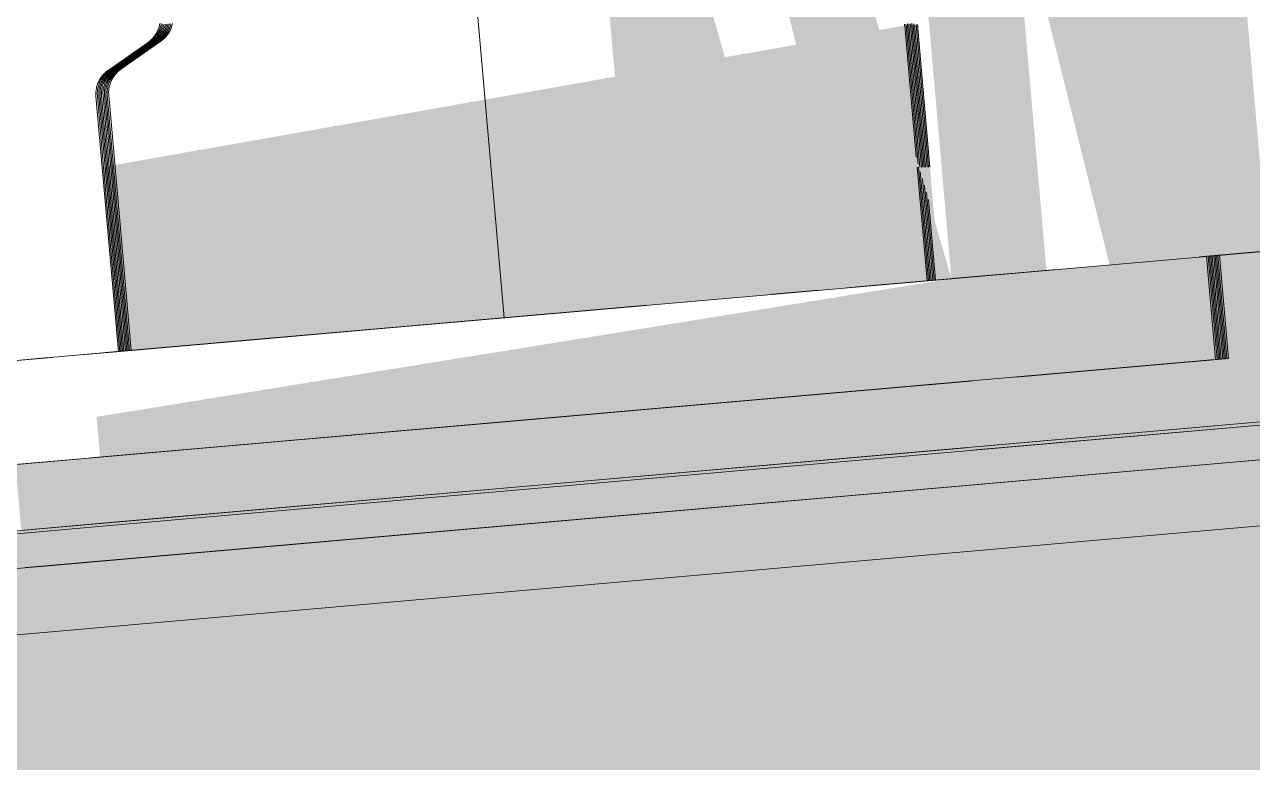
# Model space of a CAD drawing. Header units: millimetres. Extents: x 632 to 546626, y -3890 to 22200.
# Drawn here: x 370629.1 to 370664.65, y 16901.87 to 16923.23 of the extents above; entities that cross this region are included whole.
import ezdxf

# ---------------------------------------------------------------- set-up
doc = ezdxf.new("R2010")
doc.units = ezdxf.units.MM
doc.layers.add('A-770-ME_FFE_SA', color=91, linetype='Continuous', lineweight=13)

# ---------------------------------------------------------------- blocks, each defined once
blk = doc.blocks.new('Static Line_Sayfa_Metal Deck_Pan Mount - Up to 15 _ pitch - Max 2 Users-1845874-S6_501-SECTION A6')
at = {"layer": 'A-770-ME_FFE_SA', "lineweight": 5, "transparency": 33554432}
h = blk.add_hatch(color=256, dxfattribs=at)
h.paths.add_polyline_path([(4548613.489, 16915.877), (4548616.24, 16916.118), (4548615.225, 16927.715), (4548612.474, 16927.474), (4548613.207, 16919.104)])
h.paths.add_polyline_path([(4548618.068, 16916.278), (4548622.646, 16916.679), (4548621.632, 16928.276), (4548615.225, 16927.715), (4548617.365, 16919.104)])
h = blk.add_hatch(color=256, dxfattribs=at)
h.paths.add_polyline_path([(4548613.489, 16915.877), (4548616.24, 16916.118), (4548615.226, 16927.715), (4548612.475, 16927.475), (4548613.207, 16919.104)])
h.paths.add_polyline_path([(4548618.068, 16916.278), (4548622.647, 16916.679), (4548621.632, 16928.276), (4548615.226, 16927.715), (4548617.366, 16919.104)])
h = blk.add_hatch(color=256, dxfattribs=at)
h.paths.add_polyline_path([(4548604.332, 16915.076), (4548608.911, 16915.477), (4548605.607, 16926.874), (4548603.317, 16926.673), (4548603.98, 16919.104)])
h.paths.add_polyline_path([(4548610.738, 16915.637), (4548613.489, 16915.877), (4548610.185, 16927.274), (4548608.053, 16926.442), (4548609.877, 16919.104)])
h = blk.add_hatch(color=256, dxfattribs=at)
h.paths.add_polyline_path([(4548604.332, 16915.076), (4548608.91, 16915.477), (4548605.606, 16926.874), (4548603.317, 16926.673), (4548603.979, 16919.104)])
h.paths.add_polyline_path([(4548610.738, 16915.637), (4548613.489, 16915.877), (4548610.185, 16927.274), (4548608.053, 16926.44), (4548609.876, 16919.104)])
for points in [[(4548589.373, 16913.768), (4548612.783, 16915.816), (4548612.137, 16923.205), (4548588.906, 16919.104)], [(4548589.414, 16913.771), (4548612.824, 16915.819), (4548612.178, 16923.209), (4548588.947, 16919.104)], [(4548589.455, 16913.775), (4548612.865, 16915.823), (4548612.219, 16923.213), (4548588.988, 16919.104)], [(4548589.496, 16913.778), (4548612.906, 16915.826), (4548612.26, 16923.216), (4548589.03, 16919.104)], [(4548589.536, 16913.782), (4548612.947, 16915.83), (4548612.301, 16923.22), (4548589.071, 16919.104)], [(4548589.577, 16913.785), (4548612.988, 16915.834), (4548612.342, 16923.223), (4548589.112, 16919.104)], [(4548589.618, 16913.789), (4548613.029, 16915.837), (4548612.383, 16923.227), (4548589.153, 16919.104)], [(4548589.659, 16913.793), (4548613.07, 16915.841), (4548612.424, 16923.231), (4548589.195, 16919.104)], [(4548589.7, 16913.796), (4548613.111, 16915.844), (4548612.465, 16923.234), (4548589.236, 16919.104)], [(4548589.741, 16913.8), (4548613.152, 16915.848), (4548612.505, 16923.238), (4548589.277, 16919.104)], [(4548613.925, 16910.896), (4548635.841, 16912.814), (4548635.405, 16917.795), (4548613.489, 16915.877), (4548613.839, 16911.877)], [(4548485.55, 16846.463), (4548530.379, 16850.385), (4548544.175, 16901.871), (4548684.179, 16914.12), (4548706.706, 16865.811), (4548751.534, 16869.733), (4548751.273, 16872.722), (4548708.537, 16868.983), (4548686.01, 16917.291), (4548541.814, 16904.65), (4548528.025, 16853.19), (4548485.289, 16849.451), (4548485.518, 16846.834)], [(4548506.273, 16851.037), (4548705.512, 16868.468), (4548701.285, 16916.782), (4548502.046, 16899.351), (4548504.112, 16875.742)], [(4548506.314, 16851.04), (4548705.553, 16868.471), (4548701.326, 16916.786), (4548502.087, 16899.355), (4548504.153, 16875.742)], [(4548506.355, 16851.044), (4548705.594, 16868.475), (4548701.367, 16916.789), (4548502.128, 16899.358), (4548504.194, 16875.742)], [(4548506.396, 16851.047), (4548705.635, 16868.479), (4548701.408, 16916.793), (4548502.169, 16899.362), (4548504.236, 16875.742)], [(4548506.437, 16851.051), (4548705.676, 16868.482), (4548701.449, 16916.797), (4548502.21, 16899.366), (4548504.277, 16875.742)], [(4548506.478, 16851.055), (4548705.717, 16868.486), (4548701.49, 16916.8), (4548502.251, 16899.369), (4548504.318, 16875.742)], [(4548506.519, 16851.058), (4548705.758, 16868.489), (4548701.531, 16916.804), (4548502.292, 16899.373), (4548504.359, 16875.742)], [(4548506.56, 16851.062), (4548705.799, 16868.493), (4548701.572, 16916.807), (4548502.333, 16899.376), (4548504.401, 16875.742)], [(4548506.601, 16851.065), (4548705.84, 16868.497), (4548701.613, 16916.811), (4548502.374, 16899.38), (4548504.442, 16875.742)], [(4548506.642, 16851.069), (4548705.881, 16868.5), (4548701.654, 16916.815), (4548502.415, 16899.383), (4548504.483, 16875.742)], [(4548589.02, 16908.718), (4548613.839, 16911.877), (4548613.489, 16915.877), (4548588.743, 16911.877)], [(4548506.449, 16849.044), (4548705.688, 16866.476), (4548701.461, 16914.79), (4548502.222, 16897.359), (4548504.113, 16875.742)], [(4548506.49, 16849.048), (4548705.729, 16866.479), (4548701.502, 16914.794), (4548502.263, 16897.362), (4548504.154, 16875.742)], [(4548506.531, 16849.052), (4548705.77, 16866.483), (4548701.543, 16914.797), (4548502.304, 16897.366), (4548504.195, 16875.742)], [(4548506.572, 16849.055), (4548705.811, 16866.486), (4548701.584, 16914.801), (4548502.345, 16897.37), (4548504.237, 16875.742)], [(4548506.613, 16849.059), (4548705.852, 16866.49), (4548701.624, 16914.804), (4548502.386, 16897.373), (4548504.278, 16875.742)], [(4548506.654, 16849.062), (4548705.893, 16866.494), (4548701.665, 16914.808), (4548502.427, 16897.377), (4548504.319, 16875.742)], [(4548506.695, 16849.066), (4548705.934, 16866.497), (4548701.706, 16914.812), (4548502.468, 16897.38), (4548504.361, 16875.742)], [(4548506.736, 16849.07), (4548705.975, 16866.501), (4548701.747, 16914.815), (4548502.509, 16897.384), (4548504.402, 16875.742)], [(4548506.777, 16849.073), (4548706.015, 16866.504), (4548701.788, 16914.819), (4548502.55, 16897.388), (4548504.443, 16875.742)], [(4548506.818, 16849.077), (4548706.056, 16866.508), (4548701.829, 16914.822), (4548502.59, 16897.391), (4548504.485, 16875.742)], [(4548586.658, 16907.507), (4548635.969, 16911.821), (4548635.708, 16914.81), (4548586.396, 16910.496)], [(4548586.699, 16907.511), (4548636.01, 16911.825), (4548635.749, 16914.813), (4548586.437, 16910.499)], [(4548586.74, 16907.514), (4548636.051, 16911.828), (4548635.79, 16914.817), (4548586.478, 16910.503)], [(4548586.781, 16907.518), (4548636.092, 16911.832), (4548635.831, 16914.821), (4548586.519, 16910.506)], [(4548586.822, 16907.521), (4548636.133, 16911.836), (4548635.872, 16914.824), (4548586.56, 16910.51)], [(4548586.863, 16907.525), (4548636.174, 16911.839), (4548635.913, 16914.828), (4548586.601, 16910.514)], [(4548586.903, 16907.529), (4548636.215, 16911.843), (4548635.954, 16914.831), (4548586.642, 16910.517)], [(4548586.944, 16907.532), (4548636.256, 16911.846), (4548635.995, 16914.835), (4548586.683, 16910.521)], [(4548586.985, 16907.536), (4548636.297, 16911.85), (4548636.036, 16914.839), (4548586.724, 16910.524)], [(4548587.026, 16907.539), (4548636.338, 16911.854), (4548636.077, 16914.842), (4548586.765, 16910.528)]]:
    blk.add_hatch(color=256, dxfattribs=at).paths.add_polyline_path(points)
at = {"layer": 'A-770-ME_FFE_SA', "lineweight": 5}
for p, q in [((4548599.524, 16926.341), (4548600.539, 16914.744)), ((4548599.524, 16926.341), (4548600.539, 16914.744)), ((4548612.47, 16919.393), (4548612.137, 16923.205)), ((4548612.529, 16919.189), (4548612.178, 16923.205)), ((4548612.578, 16919.104), (4548612.219, 16923.209)), ((4548612.619, 16919.104), (4548612.26, 16923.213)), ((4548612.296, 16923.259), (4548612.3, 16923.226)), ((4548612.3, 16923.226), (4548612.301, 16923.22)), ((4548612.661, 16919.104), (4548612.301, 16923.216)), ((4548612.702, 16919.104), (4548612.342, 16923.22)), ((4548612.378, 16923.266), (4548612.382, 16923.233)), ((4548612.382, 16923.233), (4548612.383, 16923.227)), ((4548612.743, 16919.104), (4548612.383, 16923.223)), ((4548612.785, 16919.104), (4548612.424, 16923.227)), ((4548612.826, 16919.104), (4548612.465, 16923.231)), ((4548612.867, 16919.104), (4548612.506, 16923.234)), ((4548590.232, 16922.717), (4548589.076, 16921.907)), ((4548590.273, 16922.72), (4548589.117, 16921.91)), ((4548590.314, 16922.724), (4548589.158, 16921.914)), ((4548590.355, 16922.728), (4548589.199, 16921.918)), ((4548590.396, 16922.731), (4548589.24, 16921.921)), ((4548590.437, 16922.735), (4548589.281, 16921.925)), ((4548590.478, 16922.738), (4548589.322, 16921.928)), ((4548590.519, 16922.742), (4548589.362, 16921.932)), ((4548590.56, 16922.746), (4548589.403, 16921.936)), ((4548590.601, 16922.749), (4548589.444, 16921.939)), ((4548588.846, 16921.267), (4548588.848, 16921.3)), ((4548588.846, 16921.234), (4548588.846, 16921.267)), ((4548588.848, 16921.3), (4548588.851, 16921.333)), ((4548588.851, 16921.333), (4548588.855, 16921.366)), ((4548588.868, 16921.431), (4548588.876, 16921.463)), ((4548588.876, 16921.463), (4548588.886, 16921.495)), ((4548588.886, 16921.495), (4548588.897, 16921.526)), ((4548588.927, 16921.498), (4548588.938, 16921.529)), ((4548588.93, 16921.307), (4548588.933, 16921.34)), ((4548588.933, 16921.34), (4548588.937, 16921.373)), ((4548588.937, 16921.373), (4548588.943, 16921.406)), ((4548588.943, 16921.406), (4548588.95, 16921.438)), ((4548588.968, 16921.502), (4548588.979, 16921.533)), ((4548588.969, 16921.278), (4548588.971, 16921.311)), ((4548589.009, 16921.505), (4548589.02, 16921.537)), ((4548589.01, 16921.282), (4548589.012, 16921.315)), ((4548589.01, 16921.248), (4548589.01, 16921.282)), ((4548589.011, 16921.215), (4548589.01, 16921.248)), ((4548589.012, 16921.315), (4548589.015, 16921.348)), ((4548589.015, 16921.348), (4548589.019, 16921.38)), ((4548589.019, 16921.38), (4548589.025, 16921.413)), ((4548589.025, 16921.413), (4548589.032, 16921.445)), ((4548589.032, 16921.445), (4548589.04, 16921.477)), ((4548589.04, 16921.477), (4548589.05, 16921.509)), ((4548589.05, 16921.509), (4548589.061, 16921.54)), ((4548589.091, 16921.513), (4548589.102, 16921.544)), ((4548589.092, 16921.289), (4548589.094, 16921.322)), ((4548589.092, 16921.256), (4548589.092, 16921.289)), ((4548589.093, 16921.223), (4548589.092, 16921.256)), ((4548589.094, 16921.322), (4548589.097, 16921.355)), ((4548589.097, 16921.355), (4548589.101, 16921.387)), ((4548589.101, 16921.387), (4548589.107, 16921.42)), ((4548589.107, 16921.42), (4548589.114, 16921.452)), ((4548589.114, 16921.452), (4548589.122, 16921.484)), ((4548589.122, 16921.484), (4548589.132, 16921.516)), ((4548589.132, 16921.516), (4548589.143, 16921.547)), ((4548588.726, 16921.157), (4548589.373, 16913.768)), ((4548588.767, 16921.161), (4548588.765, 16921.194)), ((4548588.767, 16921.161), (4548588.947, 16919.104)), ((4548588.808, 16921.164), (4548588.806, 16921.197)), ((4548588.808, 16921.164), (4548588.988, 16919.104)), ((4548588.847, 16921.201), (4548588.846, 16921.234)), ((4548588.849, 16921.168), (4548588.847, 16921.201)), ((4548588.849, 16921.168), (4548589.03, 16919.104)), ((4548588.89, 16921.172), (4548588.888, 16921.205)), ((4548588.89, 16921.172), (4548589.071, 16919.104)), ((4548588.931, 16921.175), (4548588.929, 16921.208)), ((4548588.931, 16921.175), (4548589.112, 16919.104)), ((4548588.972, 16921.179), (4548588.97, 16921.212)), ((4548588.972, 16921.179), (4548589.153, 16919.104)), ((4548589.013, 16921.182), (4548589.011, 16921.215)), ((4548589.013, 16921.182), (4548589.195, 16919.104)), ((4548589.054, 16921.186), (4548589.052, 16921.219)), ((4548589.054, 16921.186), (4548589.236, 16919.104)), ((4548589.095, 16921.19), (4548589.093, 16921.223)), ((4548589.095, 16921.19), (4548589.277, 16919.104)), ((4548588.947, 16919.104), (4548589.414, 16913.771)), ((4548588.988, 16919.104), (4548589.455, 16913.775)), ((4548589.03, 16919.104), (4548589.496, 16913.778)), ((4548589.071, 16919.104), (4548589.536, 16913.782)), ((4548589.112, 16919.104), (4548589.577, 16913.785)), ((4548589.153, 16919.104), (4548589.618, 16913.789)), ((4548589.195, 16919.104), (4548589.659, 16913.793)), ((4548589.236, 16919.104), (4548589.7, 16913.796)), ((4548589.277, 16919.104), (4548589.741, 16913.8)), ((4548612.783, 16915.816), (4548612.495, 16919.104)), ((4548612.824, 16915.819), (4548612.537, 16919.104)), ((4548612.865, 16915.823), (4548612.589, 16918.983)), ((4548612.906, 16915.826), (4548612.648, 16918.779)), ((4548612.947, 16915.83), (4548612.707, 16918.575)), ((4548612.988, 16915.834), (4548612.766, 16918.371)), ((4548613.029, 16915.837), (4548612.825, 16918.167)), ((4548613.489, 16915.877), (4548635.405, 16917.795)), ((4548686.01, 16917.291), (4548541.821, 16904.676)), ((4548613.489, 16915.877), (4548626.44, 16917.01)), ((4548620.662, 16916.505), (4548622.647, 16916.679)), ((4548620.662, 16916.505), (4548622.647, 16916.679)), ((4548620.662, 16916.505), (4548622.647, 16916.679)), ((4548620.823, 16916.519), (4548620.877, 16916.524)), ((4548620.823, 16916.519), (4548620.877, 16916.524)), ((4548620.856, 16916.522), (4548620.918, 16916.527)), ((4548620.856, 16916.522), (4548620.918, 16916.527)), ((4548621.139, 16913.535), (4548620.877, 16916.524)), ((4548620.888, 16916.525), (4548620.959, 16916.531)), ((4548620.888, 16916.525), (4548620.959, 16916.531)), ((4548621.18, 16913.539), (4548620.918, 16916.527)), ((4548620.919, 16916.528), (4548621, 16916.535)), ((4548620.919, 16916.528), (4548621, 16916.535)), ((4548620.95, 16916.53), (4548621.041, 16916.538)), ((4548620.95, 16916.53), (4548621.041, 16916.538)), ((4548621.221, 16913.542), (4548620.959, 16916.531)), ((4548620.98, 16916.533), (4548621.082, 16916.542)), ((4548620.98, 16916.533), (4548621.082, 16916.542)), ((4548621.262, 16913.546), (4548621, 16916.535)), ((4548621.01, 16916.535), (4548621.123, 16916.545)), ((4548621.01, 16916.535), (4548621.123, 16916.545)), ((4548621.039, 16916.538), (4548621.164, 16916.549)), ((4548621.039, 16916.538), (4548621.164, 16916.549)), ((4548621.303, 16913.55), (4548621.041, 16916.538)), ((4548621.067, 16916.54), (4548621.205, 16916.553)), ((4548621.067, 16916.54), (4548621.205, 16916.553)), ((4548621.344, 16913.553), (4548621.082, 16916.542)), ((4548621.095, 16916.543), (4548621.246, 16916.556)), ((4548621.095, 16916.543), (4548621.246, 16916.556)), ((4548621.385, 16913.557), (4548621.123, 16916.545)), ((4548621.426, 16913.56), (4548621.164, 16916.549)), ((4548621.467, 16913.564), (4548621.205, 16916.553)), ((4548621.508, 16913.568), (4548621.246, 16916.556)), ((4548685.346, 16916.141), (4548542.674, 16903.659)), ((4548613.489, 16915.877), (4548616.516, 16916.142)), ((4548613.489, 16915.877), (4548616.516, 16916.142)), ((4548613.49, 16915.877), (4548616.516, 16916.142)), ((4548616.24, 16916.118), (4548613.49, 16915.878)), ((4548588.584, 16913.699), (4548613.489, 16915.877)), ((4548600.539, 16914.744), (4548613.489, 16915.877)), ((4548610.462, 16915.613), (4548613.489, 16915.877)), ((4548610.462, 16915.613), (4548613.489, 16915.877)), ((4548610.462, 16915.613), (4548613.489, 16915.877)), ((4548613.489, 16915.877), (4548610.738, 16915.637)), ((4548611.291, 16915.685), (4548613.776, 16915.903)), ((4548608.272, 16915.421), (4548609.355, 16915.516)), ((4548608.272, 16915.421), (4548609.355, 16915.516)), ((4548608.277, 16915.421), (4548609.396, 16915.519)), ((4548608.277, 16915.421), (4548609.396, 16915.519)), ((4548608.282, 16915.422), (4548609.437, 16915.523)), ((4548608.282, 16915.422), (4548609.437, 16915.523)), ((4548608.287, 16915.422), (4548609.478, 16915.526)), ((4548608.287, 16915.422), (4548609.478, 16915.526)), ((4548608.291, 16915.423), (4548609.519, 16915.53)), ((4548608.291, 16915.423), (4548609.519, 16915.53)), ((4548608.296, 16915.423), (4548609.56, 16915.534)), ((4548608.296, 16915.423), (4548609.56, 16915.534)), ((4548608.301, 16915.424), (4548609.601, 16915.537)), ((4548608.301, 16915.424), (4548609.601, 16915.537)), ((4548608.305, 16915.424), (4548609.642, 16915.541)), ((4548608.305, 16915.424), (4548609.642, 16915.541)), ((4548608.309, 16915.424), (4548609.683, 16915.544)), ((4548608.309, 16915.424), (4548609.683, 16915.544)), ((4548608.313, 16915.425), (4548609.724, 16915.548)), ((4548608.313, 16915.425), (4548609.724, 16915.548)), ((4548588.309, 16913.674), (4548604.672, 16915.106)), ((4548604.332, 16915.076), (4548588.585, 16913.699)), ((4548589.373, 16913.768), (4548604.635, 16915.103)), ((4548600.539, 16914.744), (4548604.331, 16915.076)), ((4548600.539, 16914.744), (4548604.331, 16915.076)), ((4548600.539, 16914.744), (4548604.331, 16915.076)), ((4548601.078, 16914.792), (4548604.672, 16915.106)), ((4548601.078, 16914.792), (4548604.635, 16915.103)), ((4548601.119, 16914.795), (4548604.668, 16915.106)), ((4548601.119, 16914.795), (4548604.668, 16915.106)), ((4548601.119, 16914.795), (4548604.632, 16915.103)), ((4548601.119, 16914.795), (4548604.632, 16915.103)), ((4548601.16, 16914.799), (4548604.664, 16915.105)), ((4548601.16, 16914.799), (4548604.664, 16915.105)), ((4548601.16, 16914.799), (4548604.63, 16915.102)), ((4548601.16, 16914.799), (4548604.63, 16915.102)), ((4548601.201, 16914.802), (4548604.66, 16915.105)), ((4548601.201, 16914.802), (4548604.66, 16915.105)), ((4548601.201, 16914.802), (4548604.627, 16915.102)), ((4548601.201, 16914.802), (4548604.627, 16915.102)), ((4548601.242, 16914.806), (4548604.657, 16915.105)), ((4548601.242, 16914.806), (4548604.657, 16915.105)), ((4548601.242, 16914.806), (4548604.625, 16915.102)), ((4548601.242, 16914.806), (4548604.625, 16915.102)), ((4548601.283, 16914.81), (4548604.653, 16915.104)), ((4548601.283, 16914.81), (4548604.653, 16915.104)), ((4548601.283, 16914.81), (4548604.622, 16915.102)), ((4548601.283, 16914.81), (4548604.622, 16915.102)), ((4548601.324, 16914.813), (4548604.649, 16915.104)), ((4548601.324, 16914.813), (4548604.649, 16915.104)), ((4548601.324, 16914.813), (4548604.619, 16915.101)), ((4548601.324, 16914.813), (4548604.619, 16915.101)), ((4548601.365, 16914.817), (4548604.645, 16915.104)), ((4548601.365, 16914.817), (4548604.645, 16915.104)), ((4548601.365, 16914.817), (4548604.617, 16915.101)), ((4548601.365, 16914.817), (4548604.617, 16915.101)), ((4548601.406, 16914.82), (4548604.641, 16915.103)), ((4548601.406, 16914.82), (4548604.641, 16915.103)), ((4548601.406, 16914.82), (4548604.614, 16915.101)), ((4548601.406, 16914.82), (4548604.614, 16915.101)), ((4548601.447, 16914.824), (4548604.637, 16915.103)), ((4548601.447, 16914.824), (4548604.637, 16915.103)), ((4548601.447, 16914.824), (4548604.611, 16915.101)), ((4548601.447, 16914.824), (4548604.611, 16915.101)), ((4548588.991, 16913.734), (4548601.078, 16914.792)), ((4548588.996, 16913.735), (4548601.073, 16914.791)), ((4548592.252, 16914.019), (4548601.073, 16914.791)), ((4548592.253, 16914.019), (4548601.069, 16914.791)), ((4548592.293, 16914.023), (4548601.069, 16914.791)), ((4548592.294, 16914.023), (4548601.064, 16914.79)), ((4548592.334, 16914.027), (4548601.064, 16914.79)), ((4548592.335, 16914.027), (4548601.06, 16914.79)), ((4548592.375, 16914.03), (4548601.06, 16914.79)), ((4548592.376, 16914.03), (4548601.055, 16914.79)), ((4548592.416, 16914.034), (4548601.055, 16914.79)), ((4548592.416, 16914.034), (4548601.051, 16914.789)), ((4548592.457, 16914.037), (4548601.05, 16914.789)), ((4548592.457, 16914.037), (4548601.046, 16914.789)), ((4548592.498, 16914.041), (4548601.046, 16914.789)), ((4548592.498, 16914.041), (4548601.041, 16914.788)), ((4548592.539, 16914.045), (4548601.041, 16914.788)), ((4548592.539, 16914.045), (4548601.037, 16914.788)), ((4548592.58, 16914.048), (4548601.037, 16914.788)), ((4548592.801, 16914.067), (4548601.078, 16914.792)), ((4548592.842, 16914.071), (4548601.073, 16914.791)), ((4548592.842, 16914.071), (4548601.073, 16914.791)), ((4548592.883, 16914.075), (4548601.069, 16914.791)), ((4548592.883, 16914.075), (4548601.069, 16914.791)), ((4548592.924, 16914.078), (4548601.064, 16914.79)), ((4548592.924, 16914.078), (4548601.064, 16914.79)), ((4548592.965, 16914.082), (4548601.06, 16914.79)), ((4548592.965, 16914.082), (4548601.06, 16914.79)), ((4548593.006, 16914.085), (4548601.055, 16914.79)), ((4548593.006, 16914.085), (4548601.055, 16914.79)), ((4548593.047, 16914.089), (4548601.051, 16914.789)), ((4548593.047, 16914.089), (4548601.051, 16914.789)), ((4548593.088, 16914.093), (4548601.046, 16914.789)), ((4548593.088, 16914.093), (4548601.046, 16914.789)), ((4548593.129, 16914.096), (4548601.041, 16914.788)), ((4548593.129, 16914.096), (4548601.041, 16914.788)), ((4548593.17, 16914.1), (4548601.037, 16914.788)), ((4548593.17, 16914.1), (4548601.037, 16914.788)), ((4548544.175, 16901.871), (4548684.179, 16914.12)), ((4548684.179, 16914.12), (4548544.179, 16901.871)), ((4548589.032, 16913.738), (4548592.212, 16914.016)), ((4548589.037, 16913.738), (4548592.212, 16914.016)), ((4548589.073, 16913.741), (4548592.212, 16914.016)), ((4548589.078, 16913.742), (4548592.212, 16914.016)), ((4548589.114, 16913.745), (4548592.212, 16914.016)), ((4548589.119, 16913.745), (4548592.213, 16914.016)), ((4548589.155, 16913.748), (4548592.213, 16914.016)), ((4548589.16, 16913.749), (4548592.213, 16914.016)), ((4548589.196, 16913.752), (4548592.213, 16914.016)), ((4548589.201, 16913.752), (4548592.214, 16914.016)), ((4548589.237, 16913.756), (4548592.214, 16914.016)), ((4548589.242, 16913.756), (4548592.214, 16914.016)), ((4548589.278, 16913.759), (4548592.214, 16914.016)), ((4548589.283, 16913.76), (4548592.215, 16914.016)), ((4548589.319, 16913.763), (4548592.215, 16914.016)), ((4548589.324, 16913.763), (4548592.216, 16914.016)), ((4548589.36, 16913.766), (4548592.216, 16914.016)), ((4548589.373, 16913.768), (4548592.801, 16914.067)), ((4548589.414, 16913.771), (4548592.764, 16914.064)), ((4548589.414, 16913.771), (4548592.765, 16914.064)), ((4548589.455, 16913.775), (4548592.729, 16914.061)), ((4548589.455, 16913.775), (4548592.729, 16914.061)), ((4548589.496, 16913.778), (4548592.694, 16914.058)), ((4548589.496, 16913.778), (4548592.694, 16914.058)), ((4548589.536, 16913.782), (4548592.66, 16914.055)), ((4548589.536, 16913.782), (4548592.66, 16914.055)), ((4548589.577, 16913.785), (4548592.626, 16914.052)), ((4548589.577, 16913.785), (4548592.626, 16914.052)), ((4548589.618, 16913.789), (4548592.594, 16914.049)), ((4548589.618, 16913.789), (4548592.594, 16914.049)), ((4548589.659, 16913.793), (4548592.562, 16914.047)), ((4548589.659, 16913.793), (4548592.562, 16914.047)), ((4548589.7, 16913.796), (4548592.531, 16914.044)), ((4548589.7, 16913.796), (4548592.531, 16914.044)), ((4548589.741, 16913.8), (4548592.501, 16914.041)), ((4548589.741, 16913.8), (4548592.501, 16914.041)), ((4548581.278, 16913.059), (4548587.078, 16913.567)), ((4548581.278, 16913.059), (4548587.077, 16913.567)), ((4548581.319, 16913.063), (4548587.119, 16913.57)), ((4548581.319, 16913.063), (4548587.118, 16913.57)), ((4548581.36, 16913.067), (4548587.16, 16913.574)), ((4548581.36, 16913.067), (4548587.159, 16913.574)), ((4548581.401, 16913.07), (4548587.201, 16913.578)), ((4548581.401, 16913.07), (4548587.2, 16913.577)), ((4548581.442, 16913.074), (4548587.242, 16913.581)), ((4548581.442, 16913.074), (4548587.241, 16913.581)), ((4548581.483, 16913.077), (4548587.283, 16913.585)), ((4548581.483, 16913.077), (4548587.282, 16913.585)), ((4548581.524, 16913.081), (4548587.324, 16913.588)), ((4548581.524, 16913.081), (4548587.323, 16913.588)), ((4548581.565, 16913.084), (4548587.365, 16913.592)), ((4548581.565, 16913.084), (4548587.364, 16913.592)), ((4548581.606, 16913.088), (4548587.406, 16913.595)), ((4548581.606, 16913.088), (4548587.405, 16913.595)), ((4548581.647, 16913.092), (4548587.447, 16913.599)), ((4548581.647, 16913.092), (4548587.446, 16913.599)), ((4548588.584, 16913.699), (4548583.603, 16913.263)), ((4548588.585, 16913.699), (4548583.604, 16913.263)), ((4548620.333, 16913.465), (4548588.845, 16910.71)), ((4548588.845, 16910.71), (4548620.333, 16913.465)), ((4548620.333, 16913.465), (4548588.845, 16910.71)), ((4548588.845, 16910.71), (4548620.333, 16913.465)), ((4548620.333, 16913.465), (4548588.845, 16910.71)), ((4548588.845, 16910.71), (4548620.333, 16913.465)), ((4548620.333, 16913.465), (4548588.845, 16910.71)), ((4548588.845, 16910.71), (4548620.333, 16913.465)), ((4548620.333, 16913.465), (4548588.845, 16910.71)), ((4548588.845, 16910.71), (4548620.333, 16913.465)), ((4548620.333, 16913.465), (4548588.845, 16910.71)), ((4548588.845, 16910.71), (4548620.333, 16913.465)), ((4548620.333, 16913.465), (4548588.845, 16910.71)), ((4548588.845, 16910.71), (4548620.333, 16913.465)), ((4548620.333, 16913.465), (4548588.845, 16910.71)), ((4548588.845, 16910.71), (4548620.333, 16913.465)), ((4548620.333, 16913.465), (4548588.845, 16910.71)), ((4548588.845, 16910.71), (4548620.333, 16913.465)), ((4548620.333, 16913.465), (4548588.845, 16910.71)), ((4548588.845, 16910.71), (4548620.333, 16913.465)), ((4548621.139, 16913.535), (4548615.339, 16913.028)), ((4548621.139, 16913.535), (4548615.34, 16913.028)), ((4548621.18, 16913.539), (4548615.38, 16913.031)), ((4548621.18, 16913.539), (4548615.381, 16913.031)), ((4548621.221, 16913.542), (4548615.421, 16913.035)), ((4548621.221, 16913.542), (4548615.422, 16913.035)), ((4548621.262, 16913.546), (4548615.462, 16913.039)), ((4548621.262, 16913.546), (4548615.463, 16913.039)), ((4548621.303, 16913.55), (4548615.503, 16913.042)), ((4548621.303, 16913.55), (4548615.504, 16913.042)), ((4548621.344, 16913.553), (4548615.544, 16913.046)), ((4548621.344, 16913.553), (4548615.545, 16913.046)), ((4548621.385, 16913.557), (4548615.585, 16913.049)), ((4548621.385, 16913.557), (4548615.586, 16913.049)), ((4548621.426, 16913.56), (4548615.626, 16913.053)), ((4548621.426, 16913.56), (4548615.627, 16913.053)), ((4548621.467, 16913.564), (4548615.667, 16913.057)), ((4548621.467, 16913.564), (4548615.668, 16913.057)), ((4548621.508, 16913.568), (4548615.708, 16913.06)), ((4548621.508, 16913.568), (4548615.709, 16913.06)), ((4548614.037, 16912.914), (4548588.571, 16910.686)), ((4548614.037, 16912.914), (4548588.571, 16910.686)), ((4548614.043, 16912.914), (4548588.577, 16910.686)), ((4548614.043, 16912.914), (4548588.577, 16910.686)), ((4548614.049, 16912.915), (4548588.583, 16910.687)), ((4548614.084, 16912.918), (4548588.622, 16910.69)), ((4548614.084, 16912.918), (4548588.622, 16910.69)), ((4548614.049, 16912.915), (4548601.421, 16911.81)), ((4548614.055, 16912.916), (4548601.462, 16911.814)), ((4548614.055, 16912.916), (4548601.462, 16911.814)), ((4548614.061, 16912.916), (4548601.503, 16911.817)), ((4548614.061, 16912.916), (4548601.503, 16911.817)), ((4548614.067, 16912.917), (4548601.544, 16911.821)), ((4548614.067, 16912.917), (4548601.544, 16911.821)), ((4548614.073, 16912.917), (4548601.585, 16911.825)), ((4548614.073, 16912.917), (4548601.585, 16911.825)), ((4548614.078, 16912.918), (4548601.626, 16911.828)), ((4548614.078, 16912.918), (4548601.626, 16911.828)), ((4548614.089, 16912.918), (4548601.708, 16911.835)), ((4548614.089, 16912.918), (4548601.708, 16911.835)), ((4548635.841, 16912.814), (4548613.925, 16910.896)), ((4548614.193, 16910.92), (4548635.841, 16912.814)), ((4548614.301, 16911.017), (4548635.833, 16912.901)), ((4548635.969, 16911.821), (4548586.658, 16907.507)), ((4548586.658, 16907.507), (4548635.969, 16911.821)), ((4548635.969, 16911.821), (4548586.658, 16907.507)), ((4548586.699, 16907.511), (4548635.969, 16911.821)), ((4548635.969, 16911.821), (4548586.699, 16907.511)), ((4548635.969, 16911.821), (4548586.699, 16907.511)), ((4548586.74, 16907.514), (4548635.969, 16911.821)), ((4548635.969, 16911.821), (4548586.74, 16907.514)), ((4548635.969, 16911.821), (4548586.74, 16907.514)), ((4548586.781, 16907.518), (4548635.969, 16911.821)), ((4548635.969, 16911.821), (4548586.781, 16907.518)), ((4548635.969, 16911.821), (4548586.781, 16907.518)), ((4548586.822, 16907.521), (4548635.969, 16911.821)), ((4548635.969, 16911.821), (4548586.822, 16907.521)), ((4548635.969, 16911.821), (4548586.822, 16907.521)), ((4548586.863, 16907.525), (4548635.969, 16911.821)), ((4548635.969, 16911.821), (4548586.863, 16907.525)), ((4548635.969, 16911.821), (4548586.863, 16907.525)), ((4548586.903, 16907.529), (4548635.969, 16911.821)), ((4548635.969, 16911.821), (4548586.903, 16907.529)), ((4548635.969, 16911.821), (4548586.904, 16907.529)), ((4548586.944, 16907.532), (4548635.969, 16911.821)), ((4548635.969, 16911.821), (4548586.944, 16907.532)), ((4548635.969, 16911.821), (4548586.945, 16907.532)), ((4548586.985, 16907.536), (4548635.969, 16911.821)), ((4548635.969, 16911.821), (4548586.985, 16907.536)), ((4548635.969, 16911.821), (4548586.986, 16907.536)), ((4548587.026, 16907.539), (4548635.969, 16911.821)), ((4548635.969, 16911.821), (4548587.027, 16907.539)), ((4548601.421, 16911.81), (4548588.583, 16910.687)), ((4548601.462, 16911.814), (4548588.59, 16910.688)), ((4548601.462, 16911.814), (4548588.59, 16910.688)), ((4548601.503, 16911.817), (4548588.596, 16910.688)), ((4548601.503, 16911.817), (4548588.596, 16910.688)), ((4548601.544, 16911.821), (4548588.602, 16910.689)), ((4548601.544, 16911.821), (4548588.603, 16910.689)), ((4548601.585, 16911.825), (4548588.609, 16910.689)), ((4548601.585, 16911.825), (4548588.609, 16910.689)), ((4548601.626, 16911.828), (4548588.616, 16910.69)), ((4548601.626, 16911.828), (4548588.616, 16910.69)), ((4548601.708, 16911.835), (4548588.629, 16910.691)), ((4548601.708, 16911.835), (4548588.629, 16910.691)), ((4548589.012, 16908.805), (4548613.917, 16910.984)), ((4548588.845, 16910.71), (4548586.396, 16910.496)), ((4548586.397, 16910.496), (4548588.845, 16910.71)), ((4548588.845, 16910.71), (4548586.437, 16910.499)), ((4548586.438, 16910.499), (4548588.845, 16910.71)), ((4548588.845, 16910.71), (4548586.478, 16910.503)), ((4548586.479, 16910.503), (4548588.845, 16910.71)), ((4548613.925, 16910.896), (4548589.02, 16908.718)), ((4548589.021, 16908.718), (4548613.925, 16910.896)), ((4548613.926, 16910.897), (4548614.193, 16910.92)), ((4548541.825, 16904.677), (4548589.012, 16908.805)), ((4548584.039, 16908.282), (4548589.02, 16908.718)), ((4548584.04, 16908.282), (4548589.021, 16908.718))]:
    blk.add_line(p, q, dxfattribs=at)
at = {"layer": 'A-770-ME_FFE_SA', "lineweight": 5, "flags": 128}
for points in [[(4548612.132, 16923.244), (4548612.136, 16923.211)], [(4548590.232, 16922.717), (4548590.259, 16922.736), (4548590.285, 16922.757), (4548590.31, 16922.778), (4548590.334, 16922.801), (4548590.357, 16922.824), (4548590.38, 16922.849), (4548590.401, 16922.874), (4548590.421, 16922.9), (4548590.44, 16922.927), (4548590.458, 16922.955), (4548590.475, 16922.983), (4548590.491, 16923.012), (4548590.506, 16923.042), (4548590.519, 16923.072), (4548590.532, 16923.103), (4548590.543, 16923.134), (4548590.552, 16923.165), (4548590.561, 16923.197), (4548590.568, 16923.229), (4548590.574, 16923.262)], [(4548590.273, 16922.72), (4548590.3, 16922.74), (4548590.326, 16922.761), (4548590.351, 16922.782), (4548590.375, 16922.805), (4548590.398, 16922.828), (4548590.421, 16922.852), (4548590.442, 16922.878), (4548590.462, 16922.904), (4548590.481, 16922.931), (4548590.499, 16922.958), (4548590.516, 16922.987), (4548590.532, 16923.016), (4548590.547, 16923.045), (4548590.56, 16923.075), (4548590.573, 16923.106), (4548590.584, 16923.137), (4548590.593, 16923.169), (4548590.602, 16923.201), (4548590.609, 16923.233), (4548590.615, 16923.265)], [(4548590.314, 16922.724), (4548590.341, 16922.744), (4548590.367, 16922.764), (4548590.392, 16922.786), (4548590.416, 16922.808), (4548590.439, 16922.832), (4548590.462, 16922.856), (4548590.483, 16922.881), (4548590.503, 16922.907), (4548590.522, 16922.934), (4548590.54, 16922.962), (4548590.557, 16922.99), (4548590.573, 16923.019), (4548590.588, 16923.049), (4548590.601, 16923.079), (4548590.614, 16923.11), (4548590.625, 16923.141), (4548590.634, 16923.172), (4548590.643, 16923.204), (4548590.65, 16923.237)], [(4548590.355, 16922.728), (4548590.382, 16922.747), (4548590.408, 16922.768), (4548590.433, 16922.789), (4548590.457, 16922.812), (4548590.48, 16922.835), (4548590.503, 16922.86), (4548590.524, 16922.885), (4548590.544, 16922.911), (4548590.563, 16922.938), (4548590.581, 16922.966), (4548590.598, 16922.994), (4548590.614, 16923.023), (4548590.629, 16923.052), (4548590.642, 16923.083), (4548590.655, 16923.113), (4548590.666, 16923.144), (4548590.675, 16923.176), (4548590.684, 16923.208), (4548590.691, 16923.24)], [(4548590.396, 16922.731), (4548590.423, 16922.751), (4548590.449, 16922.771), (4548590.474, 16922.793), (4548590.498, 16922.815), (4548590.521, 16922.839), (4548590.544, 16922.863), (4548590.565, 16922.888), (4548590.585, 16922.915), (4548590.604, 16922.941), (4548590.622, 16922.969), (4548590.639, 16922.997), (4548590.655, 16923.026), (4548590.67, 16923.056), (4548590.683, 16923.086), (4548590.696, 16923.117), (4548590.707, 16923.148), (4548590.716, 16923.18), (4548590.725, 16923.211), (4548590.732, 16923.244)], [(4548590.437, 16922.735), (4548590.464, 16922.754), (4548590.49, 16922.775), (4548590.515, 16922.796), (4548590.539, 16922.819), (4548590.562, 16922.842), (4548590.585, 16922.867), (4548590.606, 16922.892), (4548590.626, 16922.918), (4548590.645, 16922.945), (4548590.663, 16922.973), (4548590.68, 16923.001), (4548590.696, 16923.03), (4548590.711, 16923.06), (4548590.724, 16923.09), (4548590.737, 16923.12), (4548590.748, 16923.152), (4548590.757, 16923.183), (4548590.766, 16923.215), (4548590.773, 16923.247)], [(4548590.478, 16922.738), (4548590.505, 16922.758), (4548590.531, 16922.778), (4548590.556, 16922.8), (4548590.58, 16922.823), (4548590.603, 16922.846), (4548590.626, 16922.87), (4548590.647, 16922.896), (4548590.667, 16922.922), (4548590.686, 16922.949), (4548590.704, 16922.976), (4548590.721, 16923.005), (4548590.737, 16923.034), (4548590.752, 16923.063), (4548590.765, 16923.093), (4548590.778, 16923.124), (4548590.789, 16923.155), (4548590.798, 16923.187), (4548590.807, 16923.219), (4548590.814, 16923.251)], [(4548590.519, 16922.742), (4548590.546, 16922.761), (4548590.572, 16922.782), (4548590.597, 16922.804), (4548590.621, 16922.826), (4548590.644, 16922.85), (4548590.667, 16922.874), (4548590.688, 16922.899), (4548590.708, 16922.925), (4548590.727, 16922.952), (4548590.745, 16922.98), (4548590.762, 16923.008), (4548590.778, 16923.037), (4548590.793, 16923.067), (4548590.806, 16923.097), (4548590.819, 16923.128), (4548590.83, 16923.159), (4548590.839, 16923.19), (4548590.848, 16923.222), (4548590.855, 16923.254)], [(4548590.56, 16922.746), (4548590.587, 16922.765), (4548590.613, 16922.786), (4548590.638, 16922.807), (4548590.662, 16922.83), (4548590.685, 16922.853), (4548590.708, 16922.878), (4548590.729, 16922.903), (4548590.749, 16922.929), (4548590.768, 16922.956), (4548590.786, 16922.983), (4548590.803, 16923.012), (4548590.819, 16923.041), (4548590.834, 16923.07), (4548590.847, 16923.101), (4548590.86, 16923.131), (4548590.871, 16923.162), (4548590.88, 16923.194), (4548590.889, 16923.226), (4548590.896, 16923.258)], [(4548590.601, 16922.749), (4548590.628, 16922.769), (4548590.654, 16922.789), (4548590.679, 16922.811), (4548590.703, 16922.833), (4548590.726, 16922.857), (4548590.749, 16922.881), (4548590.77, 16922.906), (4548590.79, 16922.933), (4548590.809, 16922.959), (4548590.827, 16922.987), (4548590.844, 16923.015), (4548590.86, 16923.044), (4548590.875, 16923.074), (4548590.888, 16923.104), (4548590.901, 16923.135), (4548590.912, 16923.166), (4548590.921, 16923.197), (4548590.93, 16923.229), (4548590.937, 16923.262)], [(4548612.173, 16923.248), (4548612.177, 16923.215)], [(4548612.214, 16923.251), (4548612.218, 16923.219)], [(4548612.255, 16923.255), (4548612.259, 16923.222)], [(4548612.337, 16923.262), (4548612.341, 16923.229)], [(4548588.726, 16921.157), (4548588.724, 16921.19), (4548588.723, 16921.223), (4548588.723, 16921.256), (4548588.725, 16921.289), (4548588.728, 16921.322), (4548588.732, 16921.355), (4548588.738, 16921.388), (4548588.745, 16921.42), (4548588.753, 16921.452), (4548588.763, 16921.484), (4548588.774, 16921.515), (4548588.786, 16921.546), (4548588.799, 16921.576), (4548588.814, 16921.606), (4548588.829, 16921.635), (4548588.846, 16921.664), (4548588.864, 16921.691), (4548588.883, 16921.718), (4548588.903, 16921.745), (4548588.924, 16921.77), (4548588.946, 16921.795), (4548588.969, 16921.818), (4548588.993, 16921.841), (4548589.018, 16921.863), (4548589.044, 16921.884), (4548589.071, 16921.903)], [(4548588.815, 16921.519), (4548588.827, 16921.549), (4548588.84, 16921.58), (4548588.855, 16921.61), (4548588.87, 16921.639), (4548588.887, 16921.667), (4548588.905, 16921.695), (4548588.924, 16921.722), (4548588.944, 16921.748), (4548588.965, 16921.774), (4548588.987, 16921.798), (4548589.01, 16921.822), (4548589.034, 16921.845), (4548589.059, 16921.867), (4548589.085, 16921.887), (4548589.112, 16921.907)], [(4548588.856, 16921.522), (4548588.868, 16921.553), (4548588.881, 16921.583), (4548588.896, 16921.613), (4548588.911, 16921.642), (4548588.928, 16921.671), (4548588.946, 16921.699), (4548588.965, 16921.726), (4548588.985, 16921.752), (4548589.006, 16921.777), (4548589.028, 16921.802), (4548589.051, 16921.826), (4548589.075, 16921.848), (4548589.1, 16921.87), (4548589.126, 16921.891), (4548589.153, 16921.911)], [(4548588.897, 16921.526), (4548588.909, 16921.557), (4548588.922, 16921.587), (4548588.937, 16921.617), (4548588.952, 16921.646), (4548588.969, 16921.674), (4548588.987, 16921.702), (4548589.006, 16921.729), (4548589.026, 16921.756), (4548589.047, 16921.781), (4548589.069, 16921.806), (4548589.092, 16921.829), (4548589.116, 16921.852), (4548589.141, 16921.874), (4548589.167, 16921.895), (4548589.194, 16921.914)], [(4548588.938, 16921.529), (4548588.95, 16921.56), (4548588.963, 16921.591), (4548588.978, 16921.62), (4548588.993, 16921.649), (4548589.01, 16921.678), (4548589.028, 16921.706), (4548589.047, 16921.733), (4548589.067, 16921.759), (4548589.088, 16921.785), (4548589.11, 16921.809), (4548589.133, 16921.833), (4548589.157, 16921.856), (4548589.182, 16921.877), (4548589.208, 16921.898), (4548589.235, 16921.918)], [(4548588.979, 16921.533), (4548588.991, 16921.564), (4548589.004, 16921.594), (4548589.019, 16921.624), (4548589.034, 16921.653), (4548589.051, 16921.682), (4548589.069, 16921.709), (4548589.088, 16921.736), (4548589.108, 16921.763), (4548589.129, 16921.788), (4548589.151, 16921.813), (4548589.174, 16921.836), (4548589.198, 16921.859), (4548589.223, 16921.881), (4548589.249, 16921.902), (4548589.276, 16921.921)], [(4548589.02, 16921.537), (4548589.032, 16921.567), (4548589.045, 16921.598), (4548589.06, 16921.627), (4548589.075, 16921.657), (4548589.092, 16921.685), (4548589.11, 16921.713), (4548589.129, 16921.74), (4548589.149, 16921.766), (4548589.17, 16921.792), (4548589.192, 16921.816), (4548589.215, 16921.84), (4548589.239, 16921.863), (4548589.264, 16921.885), (4548589.29, 16921.905), (4548589.317, 16921.925)], [(4548589.061, 16921.54), (4548589.073, 16921.571), (4548589.086, 16921.601), (4548589.101, 16921.631), (4548589.116, 16921.66), (4548589.133, 16921.689), (4548589.151, 16921.717), (4548589.17, 16921.744), (4548589.19, 16921.77), (4548589.211, 16921.795), (4548589.233, 16921.82), (4548589.256, 16921.844), (4548589.28, 16921.866), (4548589.305, 16921.888), (4548589.331, 16921.909), (4548589.358, 16921.929)], [(4548589.102, 16921.544), (4548589.114, 16921.575), (4548589.127, 16921.605), (4548589.141, 16921.635), (4548589.157, 16921.664), (4548589.174, 16921.692), (4548589.192, 16921.72), (4548589.211, 16921.747), (4548589.231, 16921.773), (4548589.252, 16921.799), (4548589.274, 16921.823), (4548589.297, 16921.847), (4548589.321, 16921.87), (4548589.346, 16921.892), (4548589.372, 16921.912), (4548589.399, 16921.932)], [(4548589.143, 16921.547), (4548589.155, 16921.578), (4548589.168, 16921.608), (4548589.182, 16921.638), (4548589.198, 16921.667), (4548589.215, 16921.696), (4548589.233, 16921.724), (4548589.252, 16921.751), (4548589.272, 16921.777), (4548589.293, 16921.802), (4548589.315, 16921.827), (4548589.338, 16921.851), (4548589.362, 16921.874), (4548589.387, 16921.895), (4548589.413, 16921.916), (4548589.44, 16921.936)], [(4548588.765, 16921.194), (4548588.764, 16921.227), (4548588.764, 16921.26), (4548588.766, 16921.293), (4548588.769, 16921.326), (4548588.773, 16921.359), (4548588.779, 16921.391), (4548588.786, 16921.424), (4548588.794, 16921.456), (4548588.804, 16921.487), (4548588.815, 16921.519)], [(4548588.806, 16921.197), (4548588.805, 16921.231), (4548588.805, 16921.264), (4548588.807, 16921.297), (4548588.81, 16921.33), (4548588.814, 16921.362), (4548588.82, 16921.395), (4548588.827, 16921.427), (4548588.835, 16921.459), (4548588.845, 16921.491), (4548588.856, 16921.522)], [(4548588.855, 16921.366), (4548588.861, 16921.399), (4548588.868, 16921.431)], [(4548588.888, 16921.205), (4548588.887, 16921.238), (4548588.887, 16921.271), (4548588.889, 16921.304), (4548588.892, 16921.337), (4548588.896, 16921.37), (4548588.902, 16921.402), (4548588.909, 16921.434), (4548588.917, 16921.467), (4548588.927, 16921.498)], [(4548588.929, 16921.208), (4548588.928, 16921.241), (4548588.928, 16921.274), (4548588.93, 16921.307)], [(4548588.95, 16921.438), (4548588.958, 16921.47), (4548588.968, 16921.502)], [(4548588.97, 16921.212), (4548588.969, 16921.245), (4548588.969, 16921.278)], [(4548588.971, 16921.311), (4548588.974, 16921.344), (4548588.978, 16921.377), (4548588.984, 16921.409), (4548588.991, 16921.442), (4548588.999, 16921.474), (4548589.009, 16921.505)], [(4548589.052, 16921.219), (4548589.051, 16921.252), (4548589.051, 16921.285), (4548589.053, 16921.318), (4548589.056, 16921.351), (4548589.06, 16921.384), (4548589.066, 16921.416), (4548589.073, 16921.449), (4548589.081, 16921.481), (4548589.091, 16921.513)]]:
    blk.add_lwpolyline(points, dxfattribs=at)
blk = doc.blocks.new('25021-APA-ZZ-ZZ-M3-AR-000001_V3_rvt-6-S6_501-SECTION A6')
at = {"layer": 'A-770-ME_FFE_SA', "color": 53, "lineweight": 5}
blk.add_blockref('Static Line_Sayfa_Metal Deck_Pan Mount - Up to 15 _ pitch - Max 2 Users-1845874-S6_501-SECTION A6', (0, 0), dxfattribs=at)

msp = doc.modelspace()

# ---------------------------------------------------------------- block references
at = {"color": 10, "lineweight": 5}
msp.add_blockref('25021-APA-ZZ-ZZ-M3-AR-000001_V3_rvt-6-S6_501-SECTION A6', (-4177957.554, 0), dxfattribs=at)

doc.saveas('drawing.dxf')
